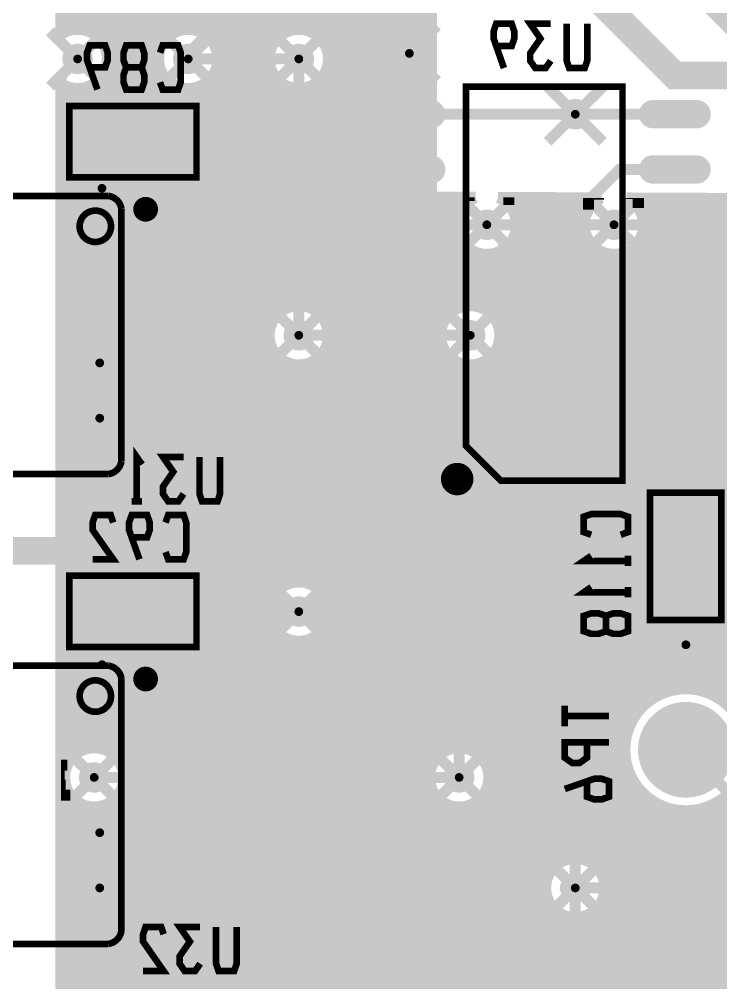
# Model space of a CAD drawing. Extents: x -20 to 155, y -92 to 168.
# Drawn here: x 39.3 to 55.41, y 105.77 to 127.91 of the extents above; entities that cross this region are included whole.
import ezdxf

# ---------------------------------------------------------------- set-up
doc = ezdxf.new("R2010")
doc.units = 0
doc.header["$MEASUREMENT"] = 0
doc.layers.get('0').update_dxf_attribs({"linetype": 'CONTINUOUS'})
for name, color, linetype in [('25-334-1_BOT', 7, 'CONTINUOUS'), ('25-334-1_DRD', 7, 'CONTINUOUS'), ('25-334-1_DRL', 2, 'CONTINUOUS'), ('25-334-1_IN1', 4, 'CONTINUOUS'), ('25-334-1_IN2', 3, 'CONTINUOUS'), ('25-334-1_SMB', 5, 'CONTINUOUS'), ('25-334-1_SMT', 10, 'CONTINUOUS'), ('25-334-1_SPB', 14, 'CONTINUOUS'), ('25-334-1_SSB', 12, 'CONTINUOUS'), ('25-334-1_TOP', 13, 'CONTINUOUS'), ('THRUHOLE_TAP', 7, 'CONTINUOUS')]:
    doc.layers.add(name, color=color, linetype=linetype)

# ---------------------------------------------------------------- blocks, each defined once
blk = doc.blocks.new('RECTANGLE_4')
blk.add_solid([(0.4064, 0.4826), (0.4064, -0.4826), (-0.4064, 0.4826), (-0.4064, -0.4826)])
blk = doc.blocks.new('ROUND_25')
at = {"const_width": 1.09982}
blk.add_lwpolyline([(-0.54991, 0, 1), (0.54991, 0, 1)], format="xyb", close=True, dxfattribs=at)
blk = doc.blocks.new('RECTANGLE_26')
blk.add_solid([(0.4826, 0.4064), (0.4826, -0.4064), (-0.4826, 0.4064), (-0.4826, -0.4064)])
blk = doc.blocks.new('ROUND_39')
at = {"const_width": 0.35052}
blk.add_lwpolyline([(-0.17526, 0, 1), (0.17526, 0, 1)], format="xyb", close=True, dxfattribs=at)
blk = doc.blocks.new('OBLONG_63')
at = {"const_width": 0.65024}
blk.add_lwpolyline([(0.50038, 0), (-0.50038, 0)], dxfattribs=at)
at = {"const_width": 0.32512}
for points in [[(-0.66294, 0, 1), (-0.33782, 0, 1)], [(0.33782, 0, 1), (0.66294, 0, 1)]]:
    blk.add_lwpolyline(points, format="xyb", close=True, dxfattribs=at)
blk = doc.blocks.new('RECTANGLE_66')
blk.add_solid([(0.72517, 0.32512), (0.72517, -0.32512), (-0.72517, 0.32512), (-0.72517, -0.32512)])
blk = doc.blocks.new('ROUND_81')
at = {"const_width": 0.50038}
blk.add_lwpolyline([(-0.25019, 0, 1), (0.25019, 0, 1)], format="xyb", close=True, dxfattribs=at)
blk = doc.blocks.new('ROUND_84')
at = {"const_width": 0.10033}
blk.add_lwpolyline([(-0.050164, 0, 1), (0.050164, 0, 1)], format="xyb", close=True, dxfattribs=at)
blk = doc.blocks.new('ROUND_85')
at = {"const_width": 0.10033}
blk.add_lwpolyline([(-0.050164, 0, 1), (0.050164, 0, 1)], format="xyb", close=True, dxfattribs=at)
blk = doc.blocks.new('ROUND_38')
at = {"const_width": 0.35052}
blk.add_lwpolyline([(-0.17526, 0, 1), (0.17526, 0, 1)], format="xyb", close=True, dxfattribs=at)
blk = doc.blocks.new('ROUND_42')
at = {"const_width": 0.35052}
blk.add_lwpolyline([(-0.17526, 0, 1), (0.17526, 0, 1)], format="xyb", close=True, dxfattribs=at)
blk = doc.blocks.new('ROUND_35')
at = {"const_width": 0.10033}
blk.add_lwpolyline([(-0.050164, 0, 1), (0.050164, 0, 1)], format="xyb", close=True, dxfattribs=at)
blk = doc.blocks.new('ROUND_71')
at = {"const_width": 0.50038}
blk.add_lwpolyline([(-0.25019, 0, 1), (0.25019, 0, 1)], format="xyb", close=True, dxfattribs=at)

msp = doc.modelspace()

# ---------------------------------------------------------------- linework, layer by layer
at = {"layer": '25-334-1_BOT'}
for points, const_width in [([(38.1762, 149.225), (38.1762, 149.8092), (38.862, 150.495), (43.942, 150.495), (46.355, 148.082), (46.355, 134.62), (54.356, 126.619), (60.325, 126.619), (63.373, 123.571), (80.264, 123.571), (81.915, 121.92)], 0.635), ([(45.466, 145.415), (45.466, 131.953), (46.99, 130.429), (46.99, 125.349), (47.879, 124.46), (48.26, 124.46)], 0.254), ([(42.6212, 125.095), (44.45, 125.095), (44.45, 134.62), (42.545, 134.62)], 0.635), ([(42.545, 133.35), (43.561, 133.35), (43.688, 133.223), (43.688, 127.635), (43.18, 127.127), (43.18, 127)], 0.254), ([(40.64, 127), (40.259, 126.619), (40.259, 122.301), (41.275, 121.285), (42.545, 121.285)], 0.254), ([(45.72, 127), (45.72, 120.65)], 0.254), ([(48.26, 127.127), (48.26, 125.73)], 0.254), ([(54.356, 125.73), (52.07, 125.73)], 0.254), ([(41.1988, 125.095), (41.1988, 124.0282)], 0.635), ([(41.1988, 124.0282), (41.1988, 125.095)], 0.635), ([(41.1988, 125.095), (41.1988, 124.0282)], 0.635), ([(42.6212, 125.095), (42.6212, 122.6312), (42.545, 122.555)], 0.635), ([(47.625, 91.48572), (46.69028, 91.48572), (46.355, 91.821), (46.355, 94.615), (46.863, 95.123), (47.244, 95.123), (48.26, 96.139), (48.26, 116.586), (51.054, 119.38), (51.054, 122.428), (53.086, 124.46), (54.356, 124.46)], 0.254), ([(48.26, 123.19), (50.038, 123.19), (50.419, 122.809), (50.419, 119.888), (49.911, 119.38), (48.26, 119.38)], 0.254), ([(50.038, 123.19), (48.26, 123.19)], 0.254), ([(54.356, 123.19), (52.959, 123.19)], 0.254), ([(54.356, 123.19), (55.245, 123.19), (56.007, 122.428), (56.007, 120.142), (55.245, 119.38), (54.356, 119.38)], 0.254), ([(42.6212, 114.3), (44.45, 114.3), (44.45, 122.555), (42.545, 122.555)], 0.635), ([(48.26, 121.92), (47.625, 121.92), (46.99, 121.285), (46.99, 97.282)], 0.254), ([(54.356, 121.92), (53.975, 121.92), (51.562, 119.507), (51.562, 118.872), (49.403, 116.713), (49.403, 110.49)], 0.254), ([(47.625, 93.4339), (48.8569, 93.4339), (51.308, 95.885), (51.308, 108.966), (51.943, 109.601), (51.943, 118.491), (54.102, 120.65), (54.356, 120.65)], 0.254), ([(49.657, 120.65), (48.26, 120.65)], 0.254), ([(42.545, 120.015), (41.148, 120.015)], 0.635), ([(41.148, 120.015), (42.545, 120.015)], 0.635), ([(52.07, 107.95), (52.07, 96.52), (52.07, 107.95), (52.197, 107.95), (52.07, 108.077), (52.07, 108.839), (52.451, 109.22), (52.451, 117.856), (53.975, 119.38), (54.356, 119.38)], 0.254), ([(42.545, 118.745), (41.148, 118.745)], 0.635), ([(42.545, 118.745), (41.148, 118.745)], 0.635), ([(47.625, 90.83548), (46.57852, 90.83548), (45.847, 91.567), (45.847, 94.996), (46.482, 95.631), (46.99, 95.631), (47.752, 96.393), (47.752, 117.602), (48.26, 118.11)], 0.254), ([(54.356, 118.11), (54.356, 116.5352), (54.61, 116.2812)], 0.635), ([(56.388, 115.189), (56.388, 115.316), (55.4228, 116.2812), (54.61, 116.2812)], 0.254), ([(54.61, 114.8588), (54.61, 113.538)], 0.254), ([(41.1988, 113.0808), (41.1988, 114.3)], 0.635), ([(41.1988, 113.0808), (41.1988, 114.3)], 0.635), ([(42.6212, 114.3), (42.6212, 111.8362), (42.545, 111.76)], 0.635), ([(42.6212, 114.3), (44.45, 114.3), (45.72, 114.3)], 0.635), ([(42.6212, 103.505), (44.45, 103.505), (44.45, 111.76), (42.545, 111.76)], 0.635), ([(57.785, 111.125), (54.61, 111.125)], 0.254), ([(41.021, 110.49), (42.545, 110.49)], 0.254), ([(42.545, 109.22), (41.148, 109.22)], 0.635), ([(42.545, 109.22), (41.148, 109.22)], 0.635), ([(41.148, 107.95), (42.545, 107.95)], 0.635), ([(41.148, 107.95), (42.545, 107.95)], 0.635)]:
    msp.add_lwpolyline(points, dxfattribs=dict(at, const_width=const_width))
at = {"layer": '25-334-1_DRD', "const_width": 0.254}
for points in [[(41.275, 127.635), (40.005, 126.365)], [(41.275, 126.365), (40.005, 127.635)], [(43.815, 127.635), (42.545, 126.365)], [(43.815, 126.365), (42.545, 127.635)], [(46.355, 127.635), (45.085, 126.365)], [(46.355, 126.365), (45.085, 127.635)], [(48.895, 127.762), (47.625, 126.492)], [(48.895, 126.492), (47.625, 127.762)], [(52.705, 126.365), (51.435, 125.095)], [(52.705, 125.095), (51.435, 126.365)], [(41.8338, 124.6632), (40.5638, 123.3932)], [(41.8338, 123.3932), (40.5638, 124.6632)], [(41.8338, 124.6632), (40.5638, 123.3932)], [(41.8338, 123.3932), (40.5638, 124.6632)], [(41.8338, 124.6632), (40.5638, 123.3932)], [(41.8338, 123.3932), (40.5638, 124.6632)], [(50.673, 123.825), (49.403, 122.555)], [(50.673, 122.555), (49.403, 123.825)], [(53.594, 123.825), (52.324, 122.555)], [(53.594, 122.555), (52.324, 123.825)], [(46.355, 121.285), (45.085, 120.015)], [(46.355, 120.015), (45.085, 121.285)], [(50.292, 121.285), (49.022, 120.015)], [(50.292, 120.015), (49.022, 121.285)], [(41.783, 120.65), (40.513, 119.38)], [(41.783, 119.38), (40.513, 120.65)], [(41.783, 120.65), (40.513, 119.38)], [(41.783, 119.38), (40.513, 120.65)], [(41.783, 119.38), (40.513, 118.11)], [(41.783, 118.11), (40.513, 119.38)], [(41.783, 119.38), (40.513, 118.11)], [(41.783, 118.11), (40.513, 119.38)], [(46.355, 114.935), (45.085, 113.665)], [(46.355, 113.665), (45.085, 114.935)], [(55.245, 114.173), (53.975, 112.903)], [(55.245, 112.903), (53.975, 114.173)], [(41.8338, 113.7158), (40.5638, 112.4458)], [(41.8338, 112.4458), (40.5638, 113.7158)], [(41.8338, 113.7158), (40.5638, 112.4458)], [(41.8338, 112.4458), (40.5638, 113.7158)], [(54.61, 111.76), (54.61, 110.49)], [(41.656, 111.125), (40.386, 109.855)], [(41.656, 109.855), (40.386, 111.125)], [(50.038, 111.125), (48.768, 109.855)], [(50.038, 109.855), (48.768, 111.125)], [(55.245, 111.125), (53.975, 111.125)], [(41.783, 109.855), (40.513, 108.585)], [(41.783, 108.585), (40.513, 109.855)], [(41.783, 109.855), (40.513, 108.585)], [(41.783, 108.585), (40.513, 109.855)], [(41.783, 108.585), (40.513, 107.315)], [(41.783, 107.315), (40.513, 108.585)], [(41.783, 108.585), (40.513, 107.315)], [(41.783, 107.315), (40.513, 108.585)], [(52.705, 108.585), (51.435, 107.315)], [(52.705, 107.315), (51.435, 108.585)]]:
    msp.add_lwpolyline(points, dxfattribs=at)
at = {"layer": '25-334-1_DRL', "const_width": 1.99898}
msp.add_lwpolyline([(51.562, 132.969), (56.134, 128.397), (74.168, 128.397)], dxfattribs=at)
at = {"layer": '25-334-1_IN1', "const_width": 0.635}
msp.add_lwpolyline([(93.98, 117.475), (93.98, 118.618), (92.837, 119.761), (87.122, 119.761), (85.598, 118.237), (80.518, 118.237), (77.343, 121.412), (75.057, 121.412), (72.771, 119.126), (51.435, 119.126), (49.53, 117.221), (43.688, 117.221), (42.164, 115.697), (33.655, 115.697)], dxfattribs=at)
msp.add_lwpolyline([(93.98, 117.475), (93.98, 118.618), (92.837, 119.761), (87.122, 119.761), (85.598, 118.237), (80.518, 118.237), (77.343, 121.412), (75.057, 121.412), (72.771, 119.126), (51.435, 119.126), (49.53, 117.221), (43.688, 117.221), (42.164, 115.697), (33.655, 115.697)], dxfattribs=at)
msp.add_lwpolyline([(93.98, 117.475), (93.98, 118.618), (92.837, 119.761), (87.122, 119.761), (85.598, 118.237), (80.518, 118.237), (77.343, 121.412), (75.057, 121.412), (72.771, 119.126), (51.435, 119.126), (49.53, 117.221), (43.688, 117.221), (42.164, 115.697), (33.655, 115.697)], dxfattribs=at)
at = {"layer": '25-334-1_IN2', "const_width": 0.254}
for points in [[(41.6306, 149.733), (41.6306, 110.78972)], [(41.8592, 149.733), (41.8592, 51.943)], [(42.0878, 149.733), (42.0878, 51.943)], [(42.3164, 149.733), (42.3164, 51.943)], [(42.545, 149.733), (42.545, 127.2413)], [(42.7736, 149.733), (42.7736, 127.54356)], [(43.0022, 149.733), (43.0022, 127.65532)], [(43.2308, 149.733), (43.2308, 127.67818)], [(43.4594, 149.733), (43.4594, 127.61976)], [(43.688, 149.733), (43.688, 127.45212)], [(43.9166, 149.733), (43.9166, 75.98664)], [(44.1452, 149.733), (44.1452, 76.17206)], [(44.3738, 149.733), (44.3738, 76.24064)], [(44.6024, 149.733), (44.6024, 76.22794)], [(46.2026, 149.733), (46.2026, 127.47752)], [(46.4312, 149.733), (46.4312, 97.66808)], [(46.6598, 149.733), (46.6598, 97.87636)], [(46.8884, 149.733), (46.8884, 97.95256)], [(47.117, 149.733), (47.117, 97.95002)], [(47.3456, 149.733), (47.3456, 97.86112)], [(47.5742, 149.733), (47.5742, 97.62998)], [(47.8028, 149.733), (47.8028, 56.77408)], [(48.0314, 149.733), (48.0314, 51.943)], [(48.26, 149.733), (48.26, 51.943)], [(48.4886, 149.733), (48.4886, 81.06664)], [(48.7172, 149.733), (48.7172, 81.25206)], [(48.768, 149.733), (48.768, 123.825)], [(40.259, 145.17116), (40.259, 127.56388)], [(44.831, 145.17116), (44.831, 76.12888)], [(41.402, 144.96288), (41.402, 111.05388)], [(45.974, 144.96288), (45.974, 127.62992)], [(40.4876, 144.8689), (40.4876, 127.66294)], [(40.7162, 144.75714), (40.7162, 127.67564)], [(40.9448, 144.73682), (40.9448, 127.60706)], [(41.1734, 144.79524), (41.1734, 127.42164)], [(45.0596, 144.8689), (45.0596, 127.16002)], [(45.2882, 144.75714), (45.2882, 127.52578)], [(45.5168, 144.73682), (45.5168, 127.6477)], [(45.7454, 144.79524), (45.7454, 127.67818)], [(48.768, 127.9144), (40.259, 127.9144)], [(48.768, 127.6858), (40.259, 127.6858)], [(42.67708, 127.4572), (41.14292, 127.4572)], [(45.21708, 127.4572), (43.68292, 127.4572)], [(48.768, 127.4572), (46.22292, 127.4572)], [(42.53992, 127.2286), (41.28008, 127.2286)], [(45.07992, 127.2286), (43.82008, 127.2286)], [(48.768, 127.2286), (46.36008, 127.2286)], [(42.49928, 127), (41.32072, 127)], [(45.03928, 127), (43.86072, 127)], [(48.768, 127), (46.40072, 127)], [(42.53992, 126.7714), (41.28008, 126.7714)], [(42.545, 126.75616), (42.545, 51.943)], [(45.07992, 126.7714), (43.82008, 126.7714)], [(45.0596, 126.83744), (45.0596, 120.81002)], [(48.768, 126.7714), (46.36008, 126.7714)], [(42.67708, 126.5428), (41.14292, 126.5428)], [(41.1734, 126.57836), (41.1734, 111.15294)], [(45.21708, 126.5428), (43.68292, 126.5428)], [(43.688, 126.54788), (43.688, 51.943)], [(46.2026, 126.51994), (46.2026, 121.12752)], [(48.768, 126.5428), (46.22292, 126.5428)], [(40.259, 126.43612), (40.259, 51.943)], [(48.768, 126.3142), (40.259, 126.3142)], [(40.4876, 126.33706), (40.4876, 110.91164)], [(40.7162, 126.32436), (40.7162, 111.09706)], [(40.9448, 126.39294), (40.9448, 111.16564)], [(42.7736, 126.4539), (42.7736, 51.943)], [(43.0022, 126.34214), (43.0022, 51.943)], [(43.2308, 126.32182), (43.2308, 51.943)], [(43.4594, 126.38024), (43.4594, 51.943)], [(45.2882, 126.47422), (45.2882, 121.17578)], [(45.5168, 126.34976), (45.5168, 121.2977)], [(45.7454, 126.31928), (45.7454, 121.32818)], [(45.974, 126.37008), (45.974, 121.27992)], [(48.768, 126.0856), (40.259, 126.0856)], [(48.768, 125.857), (40.259, 125.857)], [(48.768, 125.6284), (40.259, 125.6284)], [(48.768, 125.3998), (40.259, 125.3998)], [(48.768, 125.1712), (40.259, 125.1712)], [(48.768, 124.9426), (40.259, 124.9426)], [(48.768, 124.714), (40.259, 124.714)], [(48.768, 124.4854), (40.259, 124.4854)], [(48.768, 124.2568), (40.259, 124.2568)], [(48.768, 124.0282), (40.259, 124.0282)], [(49.73574, 123.7996), (40.259, 123.7996)], [(48.768, 123.825), (49.784, 123.81992)], [(48.9458, 123.825), (48.9458, 110.99292)], [(49.1744, 123.82246), (49.1744, 121.12752)], [(49.403, 123.82246), (49.403, 123.4313)], [(49.6316, 123.81992), (49.6316, 123.73356)], [(50.29708, 123.81738), (52.67452, 123.80722)], [(52.65674, 123.7996), (50.33772, 123.7996)], [(50.546, 123.81738), (50.546, 123.64212)], [(50.7746, 123.81484), (50.7746, 82.68208)], [(51.0032, 123.81484), (51.0032, 82.54492)], [(51.2318, 123.81484), (51.2318, 51.943)], [(51.4604, 123.8123), (51.4604, 108.24972)], [(51.689, 123.8123), (51.689, 108.51388)], [(51.9176, 123.80976), (51.9176, 108.61294)], [(52.1462, 123.80976), (52.1462, 108.62564)], [(52.3748, 123.80722), (52.3748, 123.53798)], [(52.6034, 123.80722), (52.6034, 123.76912)], [(53.24856, 123.80468), (77.216, 123.698)], [(54.4576, 123.7996), (53.25872, 123.7996)], [(53.2892, 123.80468), (53.2892, 123.78436)], [(53.5178, 123.80214), (53.5178, 123.57608)], [(53.7464, 123.80214), (53.7464, 112.26546)], [(53.975, 123.80214), (53.975, 112.40516)], [(54.2036, 123.7996), (54.2036, 112.4966)], [(54.4322, 123.7996), (54.4322, 112.54232)], [(54.6608, 123.79706), (54.6608, 112.55248)], [(54.8894, 123.79706), (54.8894, 112.52708)], [(55.118, 123.79706), (55.118, 112.46104)], [(55.3466, 123.79452), (55.3466, 112.34928)], [(49.47412, 123.571), (40.259, 123.571)], [(52.39512, 123.571), (50.60188, 123.571)], [(77.343, 123.571), (53.52288, 123.571)], [(49.37506, 123.3424), (40.259, 123.3424)], [(52.29606, 123.3424), (50.70094, 123.3424)], [(77.5716, 123.3424), (53.62194, 123.3424)], [(49.36236, 123.1138), (40.259, 123.1138)], [(52.28336, 123.1138), (50.71364, 123.1138)], [(77.8002, 123.1138), (53.63464, 123.1138)], [(49.43094, 122.8852), (40.259, 122.8852)], [(49.403, 122.94616), (49.403, 121.27992)], [(52.35194, 122.8852), (50.64506, 122.8852)], [(52.3748, 122.84202), (52.3748, 108.55706)], [(53.5178, 122.80138), (53.5178, 112.04702)], [(78.0288, 122.8852), (53.56606, 122.8852)], [(49.61636, 122.6566), (40.259, 122.6566)], [(49.6316, 122.6439), (49.6316, 121.32818)], [(49.8602, 122.53214), (49.8602, 121.2977)], [(50.3174, 122.57024), (50.3174, 120.81002)], [(52.53736, 122.6566), (50.45964, 122.6566)], [(50.546, 122.73788), (50.546, 82.72272)], [(52.6034, 122.61088), (52.6034, 108.37164)], [(53.2892, 122.59564), (53.2892, 111.67364)], [(59.38774, 122.6566), (53.38064, 122.6566)], [(59.12612, 122.428), (40.259, 122.428)], [(50.0888, 122.51182), (50.0888, 121.17578)], [(52.832, 122.52198), (52.832, 91.89212)], [(53.0606, 122.5169), (53.0606, 51.943)], [(59.02706, 122.1994), (40.259, 122.1994)], [(59.01436, 121.9708), (40.259, 121.9708)], [(59.08294, 121.7422), (40.259, 121.7422)], [(59.26836, 121.5136), (40.259, 121.5136)], [(45.47616, 121.285), (40.259, 121.285)], [(49.41316, 121.285), (45.9613, 121.285)], [(79.629, 121.285), (49.8983, 121.285)], [(45.1739, 121.0564), (40.259, 121.0564)], [(49.1109, 121.0564), (46.26356, 121.0564)], [(79.8576, 121.0564), (50.20056, 121.0564)], [(45.06214, 120.8278), (40.259, 120.8278)], [(48.99914, 120.8278), (46.37532, 120.8278)], [(80.0862, 120.8278), (50.31232, 120.8278)], [(45.04182, 120.5992), (40.259, 120.5992)], [(48.97882, 120.5992), (46.39818, 120.5992)], [(80.3148, 120.5992), (50.33518, 120.5992)], [(45.10024, 120.3706), (40.259, 120.3706)], [(45.0596, 120.48744), (45.0596, 114.46002)], [(49.03724, 120.3706), (46.33976, 120.3706)], [(80.5434, 120.3706), (50.27676, 120.3706)], [(50.3174, 120.48744), (50.3174, 85.88502)], [(45.26788, 120.142), (40.259, 120.142)], [(45.2882, 120.12422), (45.2882, 114.82578)], [(49.20488, 120.142), (46.17212, 120.142)], [(46.2026, 120.16994), (46.2026, 114.77752)], [(49.1744, 120.16994), (49.1744, 111.13008)], [(50.0888, 120.12422), (50.0888, 86.25078)], [(80.772, 120.142), (50.10912, 120.142)], [(81.0006, 119.9134), (40.259, 119.9134)], [(45.5168, 119.99976), (45.5168, 114.9477)], [(45.7454, 119.96928), (45.7454, 114.97818)], [(45.974, 120.02008), (45.974, 114.92992)], [(49.403, 120.02008), (49.403, 111.17072)], [(49.6316, 119.96928), (49.6316, 111.13008)], [(49.8602, 119.99976), (49.8602, 110.99292)], [(81.2292, 119.6848), (40.259, 119.6848)], [(81.4578, 119.4562), (40.259, 119.4562)], [(89.154, 119.2276), (40.259, 119.2276)], [(89.154, 118.999), (40.259, 118.999)], [(89.154, 118.7704), (40.259, 118.7704)], [(89.154, 118.5418), (40.259, 118.5418)], [(89.154, 118.3132), (40.259, 118.3132)], [(74.86142, 118.0846), (40.259, 118.0846)], [(74.55916, 117.856), (40.259, 117.856)], [(74.3712, 117.6274), (40.259, 117.6274)], [(74.24928, 117.3988), (40.259, 117.3988)], [(74.17308, 117.1702), (40.259, 117.1702)], [(74.13752, 116.9416), (40.259, 116.9416)], [(61.60516, 116.713), (40.259, 116.713)], [(61.3029, 116.4844), (40.259, 116.4844)], [(61.19114, 116.2558), (40.259, 116.2558)], [(61.17082, 116.0272), (40.259, 116.0272)], [(56.08574, 115.7986), (40.259, 115.7986)], [(55.82412, 115.57), (40.259, 115.57)], [(55.72506, 115.3414), (40.259, 115.3414)], [(55.71236, 115.1128), (40.259, 115.1128)], [(45.37202, 114.8842), (40.259, 114.8842)], [(55.78094, 114.8842), (46.06798, 114.8842)], [(45.14088, 114.6556), (40.259, 114.6556)], [(55.96636, 114.6556), (46.29912, 114.6556)], [(45.05198, 114.427), (40.259, 114.427)], [(57.22112, 114.427), (46.38802, 114.427)], [(45.0469, 114.1984), (40.259, 114.1984)], [(45.0596, 114.13744), (45.0596, 99.85502)], [(57.12206, 114.1984), (46.39056, 114.1984)], [(45.12564, 113.9698), (40.259, 113.9698)], [(57.10936, 113.9698), (46.31436, 113.9698)], [(45.33138, 113.7412), (40.259, 113.7412)], [(45.2882, 113.77422), (45.2882, 100.22078)], [(57.17794, 113.7412), (46.10608, 113.7412)], [(46.2026, 113.81994), (46.2026, 100.17252)], [(57.36336, 113.5126), (40.259, 113.5126)], [(45.5168, 113.64976), (45.5168, 100.3427)], [(45.7454, 113.61928), (45.7454, 100.37318)], [(45.974, 113.67008), (45.974, 100.32492)], [(64.57188, 113.284), (40.259, 113.284)], [(64.40424, 113.0554), (40.259, 113.0554)], [(64.34582, 112.8268), (40.259, 112.8268)], [(64.36614, 112.5982), (40.259, 112.5982)], [(53.90642, 112.3696), (40.259, 112.3696)], [(63.51016, 112.3696), (55.31358, 112.3696)], [(53.60416, 112.141), (40.259, 112.141)], [(53.4162, 111.9124), (40.259, 111.9124)], [(53.29428, 111.6838), (40.259, 111.6838)], [(53.21808, 111.4552), (40.259, 111.4552)], [(53.18252, 111.2266), (40.259, 111.2266)], [(40.56888, 110.998), (40.259, 110.998)], [(48.95088, 110.998), (41.47312, 110.998)], [(53.18506, 110.998), (49.85512, 110.998)], [(40.40124, 110.7694), (40.259, 110.7694)], [(48.78324, 110.7694), (41.64076, 110.7694)], [(53.2257, 110.7694), (50.02276, 110.7694)], [(53.2892, 110.57636), (53.2892, 51.943)], [(40.34282, 110.5408), (40.259, 110.5408)], [(48.72482, 110.5408), (41.69918, 110.5408)], [(53.30444, 110.5408), (50.08118, 110.5408)], [(40.36314, 110.3122), (40.259, 110.3122)], [(41.6306, 110.18774), (41.6306, 100.17252)], [(48.74514, 110.3122), (41.67632, 110.3122)], [(53.43398, 110.3122), (50.05832, 110.3122)], [(53.5178, 110.20044), (53.5178, 51.943)], [(40.4749, 110.0836), (40.259, 110.0836)], [(40.4876, 110.06836), (40.4876, 99.85502)], [(41.402, 109.92612), (41.402, 100.32492)], [(48.8569, 110.0836), (41.56456, 110.0836)], [(48.9458, 109.98708), (48.9458, 81.32064)], [(49.8602, 109.98708), (49.8602, 86.3727)], [(53.62956, 110.0836), (49.94656, 110.0836)], [(53.7464, 109.98454), (53.7464, 51.943)], [(40.77716, 109.855), (40.259, 109.855)], [(40.7162, 109.88294), (40.7162, 100.22078)], [(40.9448, 109.81436), (40.9448, 100.3427)], [(41.1734, 109.82706), (41.1734, 100.37318)], [(49.15916, 109.855), (41.2623, 109.855)], [(49.1744, 109.84992), (49.1744, 86.20252)], [(49.403, 109.80928), (49.403, 86.35492)], [(49.6316, 109.84992), (49.6316, 86.40318)], [(53.95214, 109.855), (49.6443, 109.855)], [(53.975, 109.8423), (53.975, 51.943)], [(54.2036, 109.7534), (54.2036, 51.943)], [(54.4322, 109.70514), (54.4322, 51.943)], [(54.6608, 109.69498), (54.6608, 82.26298)], [(54.8894, 109.72292), (54.8894, 98.21672)], [(55.118, 109.78896), (55.118, 98.48088)], [(62.62116, 109.855), (55.26786, 109.855)], [(55.3466, 109.89818), (55.3466, 98.57994)], [(62.3189, 109.6264), (40.259, 109.6264)], [(62.20714, 109.3978), (40.259, 109.3978)], [(62.18682, 109.1692), (40.259, 109.1692)], [(62.24524, 108.9406), (40.259, 108.9406)], [(62.41288, 108.712), (40.259, 108.712)], [(51.64836, 108.4834), (40.259, 108.4834)], [(59.14136, 108.4834), (52.49164, 108.4834)], [(51.46294, 108.2548), (40.259, 108.2548)], [(58.95594, 108.2548), (52.67706, 108.2548)], [(51.39436, 108.0262), (40.259, 108.0262)], [(58.88736, 108.0262), (52.74564, 108.0262)], [(51.40706, 107.7976), (40.259, 107.7976)], [(58.90006, 107.7976), (52.73294, 107.7976)], [(51.50612, 107.569), (40.259, 107.569)], [(51.4604, 107.64774), (51.4604, 96.81972)], [(52.6034, 107.52836), (52.6034, 96.94164)], [(58.99912, 107.569), (52.63388, 107.569)], [(51.76774, 107.3404), (40.259, 107.3404)], [(51.689, 107.38612), (51.689, 97.08388)], [(51.9176, 107.28706), (51.9176, 97.18294)], [(52.1462, 107.27436), (52.1462, 97.19564)], [(59.26074, 107.3404), (52.36972, 107.3404)], [(52.3748, 107.34294), (52.3748, 97.12706)], [(82.931, 107.1118), (40.259, 107.1118)], [(82.931, 106.8832), (40.259, 106.8832)], [(82.931, 106.6546), (40.259, 106.6546)], [(82.931, 106.426), (40.259, 106.426)], [(82.931, 106.1974), (40.259, 106.1974)], [(82.931, 105.9688), (40.259, 105.9688)], [(91.44, 105.7402), (40.259, 105.7402)]]:
    msp.add_lwpolyline(points, dxfattribs=at)
for points in [[(40.64, 127.68072, 0.1496567), (40.25889, 127.56404)], [(41.32072, 127, 0.4142136), (40.64, 127.68072)], [(43.18, 127.68072, 0.4142136), (42.49928, 127)], [(43.86072, 127, 0.4142136), (43.18, 127.68072)], [(45.72, 127.68072, 0.4142136), (45.03928, 127)], [(46.40072, 127, 0.4142136), (45.72, 127.68072)], [(40.64, 126.31928, 0.4142136), (41.32072, 127)], [(42.49928, 127, 0.4142136), (43.18, 126.31928)], [(43.18, 126.31928, 0.4142136), (43.86072, 127)], [(45.03928, 127, 0.4142136), (45.72, 126.31928)], [(45.72, 126.31928, 0.4142136), (46.40072, 127)], [(40.259, 126.43612, 0.1496559), (40.64, 126.31947)], [(49.784, 123.81992, 0.3059202), (49.35982, 123.19)], [(50.71872, 123.19, 0.3036415), (50.29708, 123.81738)], [(52.67452, 123.80722, 0.2926811), (52.27828, 123.19)], [(53.63972, 123.19, 0.2904146), (53.24856, 123.80468)], [(49.35728, 123.19, 0.4142136), (50.038, 122.50928)], [(50.038, 122.50928, 0.4142136), (50.71872, 123.19)], [(52.27828, 123.19, 0.4142136), (52.959, 122.50928)], [(52.959, 122.50928, 0.4142136), (53.63972, 123.19)], [(45.72, 121.33072, 0.4142136), (45.03928, 120.65)], [(46.40072, 120.65, 0.4142136), (45.72, 121.33072)], [(49.657, 121.33072, 0.4142136), (48.97628, 120.65)], [(50.33772, 120.65, 0.4142136), (49.657, 121.33072)], [(45.03928, 120.65, 0.4142136), (45.72, 119.96928)], [(45.72, 119.96928, 0.4142136), (46.40072, 120.65)], [(48.97628, 120.65, 0.4142136), (49.657, 119.96928)], [(49.657, 119.96928, 0.4142136), (50.33772, 120.65)], [(45.72, 114.98072, 0.4142136), (45.03928, 114.3)], [(46.40072, 114.3, 0.4142136), (45.72, 114.98072)], [(45.03928, 114.3, 0.4142136), (45.72, 113.61928)], [(45.72, 113.61928, 0.4142136), (46.40072, 114.3)], [(54.61, 112.55502, 0.4142136), (53.17998, 111.125)], [(56.04002, 111.125, 0.4142136), (54.61, 112.55502)], [(41.021, 111.17072, 0.4142136), (40.34028, 110.49)], [(41.70172, 110.49, 0.4142136), (41.021, 111.17072)], [(49.403, 111.17072, 0.4142136), (48.72228, 110.49)], [(50.08372, 110.49, 0.4142136), (49.403, 111.17072)], [(53.17998, 111.125, 0.4142136), (54.61, 109.69498)], [(54.61, 109.69498, 0.4142136), (56.04002, 111.125)], [(40.34028, 110.49, 0.4142136), (41.021, 109.80928)], [(41.021, 109.80928, 0.4142136), (41.70172, 110.49)], [(48.72228, 110.49, 0.4142136), (49.403, 109.80928)], [(49.403, 109.80928, 0.4142136), (50.08372, 110.49)], [(52.07, 108.63072, 0.4142136), (51.38928, 107.95)], [(52.75072, 107.95, 0.4142136), (52.07, 108.63072)], [(51.38928, 107.95, 0.4142136), (52.07, 107.26928)], [(52.07, 107.26928, 0.4142136), (52.75072, 107.95)]]:
    msp.add_lwpolyline(points, format="xyb", dxfattribs=at)
at = {"layer": '25-334-1_SSB', "const_width": 0.1524}
for points in [[(50.2539, 127.29972), (50.6095, 127.29972), (50.66792, 127.46736), (50.66792, 127.63754), (50.6095, 127.80772), (50.2539, 127.80772), (50.19548, 127.63754), (50.19548, 127.46736), (50.4317, 126.79172)], [(51.50612, 126.95936), (51.38928, 126.79172), (51.15052, 126.79172), (51.03368, 126.95936), (51.03368, 127.12954), (51.2699, 127.46736), (51.03368, 127.80772), (51.50612, 127.80772)], [(51.87188, 127.80772), (51.87188, 126.95936), (51.9303, 126.79172), (52.2859, 126.79172), (52.34432, 126.95936), (52.34432, 127.80772)], [(40.91686, 126.80442), (41.27246, 126.80442), (41.33088, 126.97206), (41.33088, 127.14224), (41.27246, 127.31242), (40.91686, 127.31242), (40.8559, 127.14224), (40.8559, 126.97206), (41.09466, 126.29642)], [(41.75506, 126.80442), (41.6941, 126.97206), (41.6941, 127.14224), (41.75506, 127.31242), (42.11066, 127.31242), (42.16908, 127.14224), (42.16908, 126.97206), (42.11066, 126.80442), (41.75506, 126.80442), (41.6941, 126.63424), (41.6941, 126.46406), (41.75506, 126.29642), (42.11066, 126.29642), (42.16908, 126.46406), (42.16908, 126.63424), (42.11066, 126.80442)], [(42.5323, 126.46406), (42.59326, 126.29642), (42.94886, 126.29642), (43.00728, 126.46406), (43.00728, 127.14224), (42.94886, 127.31242), (42.59326, 127.31242), (42.5323, 127.14224)], [(50.5587, 117.3099), (50.35804, 117.3099), (49.55794, 118.11), (49.55794, 126.365), (53.15458, 126.365), (53.15458, 117.3099), (50.5587, 117.3099)], [(40.4495, 125.9205), (43.3705, 125.9205), (43.3705, 124.2822), (40.4495, 124.2822), (40.4495, 125.9205)], [(38.0492, 123.85294), (40.64762, 123.85294)], [(40.64762, 123.85294), (41.34612, 123.85294)], [(42.32402, 123.71324), (42.07764, 123.71324)], [(42.09542, 123.7234), (42.09542, 123.36526)], [(42.23258, 123.75134), (42.23258, 123.33986)], [(41.64584, 123.55322), (41.64584, 117.75948)], [(42.40784, 123.57608), (41.99382, 123.57608)], [(42.36974, 123.66752), (42.36974, 123.42114)], [(42.3799, 123.43892), (42.02176, 123.43892)], [(41.9989, 116.83492), (41.9989, 117.85092), (42.11828, 117.68074)], [(43.07332, 117.0051), (42.95648, 116.83492), (42.71772, 116.83492), (42.60088, 117.0051), (42.60088, 117.17274), (42.8371, 117.5131), (42.60088, 117.85092), (43.07332, 117.85092)], [(43.43908, 117.85092), (43.43908, 117.0051), (43.4975, 116.83492), (43.8531, 116.83492), (43.91152, 117.0051), (43.91152, 117.85092)], [(49.56048, 117.56136), (49.15154, 117.56136)], [(49.1617, 117.56898), (49.1617, 117.12194)], [(49.29886, 117.63756), (49.29886, 117.05336)], [(49.43602, 117.63248), (49.43602, 117.05844)], [(49.57318, 117.5512), (49.57318, 117.14226)], [(41.34612, 117.45976), (38.0492, 117.45976)], [(49.64938, 117.28704), (49.06518, 117.28704)], [(49.6443, 117.4242), (49.07026, 117.4242)], [(49.5808, 117.14988), (49.13376, 117.14988)], [(41.87952, 116.83492), (42.11828, 116.83492)], [(53.7845, 114.1095), (53.7845, 117.0305), (55.4228, 117.0305), (55.4228, 114.1095), (53.7845, 114.1095)], [(40.9829, 115.50142), (41.45788, 115.50142), (40.9829, 116.17706), (40.9829, 116.34724), (41.04386, 116.51742), (41.39946, 116.51742), (41.45788, 116.34724)], [(41.88206, 116.00942), (42.23766, 116.00942), (42.29608, 116.17706), (42.29608, 116.34724), (42.23766, 116.51742), (41.88206, 116.51742), (41.8211, 116.34724), (41.8211, 116.17706), (42.05986, 115.50142)], [(42.6593, 115.66906), (42.72026, 115.50142), (43.07586, 115.50142), (43.13428, 115.66906), (43.13428, 116.34724), (43.07586, 116.51742), (42.72026, 116.51742), (42.6593, 116.34724)], [(53.1114, 116.0653), (53.28158, 116.12626), (53.28158, 116.48186), (53.1114, 116.54028), (52.43576, 116.54028), (52.26558, 116.48186), (52.26558, 116.12626), (52.43576, 116.0653)], [(53.28158, 115.46586), (52.26558, 115.46586), (52.43576, 115.5827)], [(53.28158, 115.34648), (53.28158, 115.5827)], [(40.4495, 115.1255), (43.3705, 115.1255), (43.3705, 113.4872), (40.4495, 113.4872), (40.4495, 115.1255)], [(53.28158, 114.7445), (52.26558, 114.7445), (52.43576, 114.86388)], [(53.28158, 114.62766), (53.28158, 114.86388)], [(52.77358, 113.84788), (52.6034, 113.78946), (52.43576, 113.78946), (52.26558, 113.84788), (52.26558, 114.20348), (52.43576, 114.2619), (52.6034, 114.2619), (52.77358, 114.20348), (52.77358, 113.84788), (52.94376, 113.78946), (53.1114, 113.78946), (53.28158, 113.84788), (53.28158, 114.20348), (53.1114, 114.2619), (52.94376, 114.2619), (52.77358, 114.20348)], [(38.0492, 113.05794), (40.64762, 113.05794)], [(40.64762, 113.05794), (41.34612, 113.05794)], [(42.32402, 112.91824), (42.07764, 112.91824)], [(42.09542, 112.9284), (42.09542, 112.57026)], [(42.23258, 112.95634), (42.23258, 112.54486)], [(42.36974, 112.87252), (42.36974, 112.62614)], [(41.64584, 112.75822), (41.64584, 106.96448)], [(42.40784, 112.78108), (41.99382, 112.78108)], [(42.3799, 112.64392), (42.02176, 112.64392)], [(51.8287, 111.66094), (51.8287, 112.13592)], [(52.8447, 111.8997), (51.8287, 111.8997)], [(52.3367, 111.29772), (52.3367, 110.94212), (52.16906, 110.82274), (51.99888, 110.82274), (51.8287, 110.94212), (51.8287, 111.29772), (52.8447, 111.29772)], [(52.3367, 110.4011), (52.3367, 110.0455), (52.50688, 109.98454), (52.67706, 109.98454), (52.8447, 110.0455), (52.8447, 110.4011), (52.67706, 110.45952), (52.50688, 110.45952), (51.8287, 110.2233)], [(42.14368, 106.03992), (42.61612, 106.03992), (42.14368, 106.7181), (42.14368, 106.88574), (42.2021, 107.05592), (42.5577, 107.05592), (42.61612, 106.88574)], [(43.45432, 106.2101), (43.33748, 106.03992), (43.09872, 106.03992), (42.98188, 106.2101), (42.98188, 106.37774), (43.2181, 106.7181), (42.98188, 107.05592), (43.45432, 107.05592)], [(43.82008, 107.05592), (43.82008, 106.2101), (43.8785, 106.03992), (44.2341, 106.03992), (44.29252, 106.2101), (44.29252, 107.05592)], [(41.34612, 106.66476), (38.0492, 106.66476)]]:
    msp.add_lwpolyline(points, dxfattribs=at)
at = {"layer": '25-334-1_SSB'}
for points, const_width in [([(41.64584, 123.55322, 0.3338965), (41.34612, 123.85294)], 0.1524), ([(42.2021, 123.75388, 0.4142136), (41.99382, 123.5456)], 0.1524), ([(42.41038, 123.5456, 0.4142136), (42.2021, 123.75388)], 0.1524), ([(41.0464, 123.51512, 0.4142136), (40.68572, 123.15444)], 0.1524), ([(41.40708, 123.15444, 0.4142136), (41.0464, 123.51512)], 0.1524), ([(41.99382, 123.5456, 0.4142136), (42.2021, 123.33732)], 0.1524), ([(42.2021, 123.33732, 0.4142136), (42.41038, 123.5456)], 0.1524), ([(40.68572, 123.15444, 0.4142136), (41.0464, 122.79376)], 0.1524), ([(41.0464, 122.79376, 0.4142136), (41.40708, 123.15444)], 0.1524), ([(41.34612, 117.45976, 0.3322068), (41.64584, 117.75948)], 0.1524), ([(49.35728, 117.64264, 0.4142136), (49.0601, 117.34546)], 0.1524), ([(49.65446, 117.34546, 0.4142136), (49.35728, 117.64264)], 0.1524), ([(49.0601, 117.34546, 0.4142136), (49.35728, 117.04828)], 0.1524), ([(49.35728, 117.04828, 0.4142136), (49.65446, 117.34546)], 0.1524), ([(41.64584, 112.75822, 0.3338965), (41.34612, 113.05794)], 0.1524), ([(42.2021, 112.95888, 0.4142136), (41.99382, 112.7506)], 0.1524), ([(42.41038, 112.7506, 0.4142136), (42.2021, 112.95888)], 0.1524), ([(41.0464, 112.72012, 0.4142136), (40.68572, 112.35944)], 0.1524), ([(41.40708, 112.35944, 0.4142136), (41.0464, 112.72012)], 0.1524), ([(41.99382, 112.7506, 0.4142136), (42.2021, 112.54232)], 0.1524), ([(42.2021, 112.54232, 0.4142136), (42.41038, 112.7506)], 0.1524), ([(54.61, 112.52708, 0.4142136), (53.20792, 111.125)], 0.254), ([(56.01208, 111.125, 0.4142136), (54.61, 112.52708)], 0.254), ([(40.68572, 112.35944, 0.4142136), (41.0464, 111.99876)], 0.1524), ([(41.0464, 111.99876, 0.4142136), (41.40708, 112.35944)], 0.1524), ([(53.20792, 111.125, 0.4142136), (54.61, 109.72292)], 0.254), ([(54.61, 109.72292, 0.4142136), (56.01208, 111.125)], 0.254), ([(41.34612, 106.66476, 0.3322068), (41.64584, 106.96448)], 0.1524)]:
    msp.add_lwpolyline(points, format="xyb", dxfattribs=dict(at, const_width=const_width))
at = {"layer": '25-334-1_TOP'}
for points, const_width in [([(52.07, 125.73), (41.91, 125.73), (40.64, 127)], 0.254), ([(43.18, 127), (45.72, 127)], 0.254), ([(52.959, 123.19), (50.038, 123.19)], 0.254), ([(45.72, 120.65), (49.657, 120.65)], 0.254), ([(45.72, 114.3), (49.657, 114.3), (51.6382, 116.2812), (55.2958, 116.2812), (56.388, 115.189), (62.865, 115.189)], 0.635), ([(62.865, 109.22), (56.515, 109.22), (54.61, 111.125)], 0.254), ([(49.403, 110.49), (41.021, 110.49)], 0.254), ([(59.563, 107.95), (52.07, 107.95)], 0.254)]:
    msp.add_lwpolyline(points, dxfattribs=dict(at, const_width=const_width))

# ---------------------------------------------------------------- block references
at = {"layer": '25-334-1_BOT'}
for name, p in [('ROUND_39', (40.64, 127)), ('ROUND_39', (43.18, 127)), ('ROUND_39', (45.72, 127)), ('ROUND_39', (48.26, 127.127)), ('OBLONG_63', (48.26, 125.73)), ('ROUND_39', (52.07, 125.73)), ('OBLONG_63', (54.356, 125.73)), ('RECTANGLE_4', (41.1988, 125.095)), ('RECTANGLE_4', (42.6212, 125.095)), ('OBLONG_63', (48.26, 124.46)), ('OBLONG_63', (54.356, 124.46)), ('ROUND_39', (41.1988, 124.0282)), ('OBLONG_63', (48.26, 123.19)), ('ROUND_39', (50.038, 123.19)), ('ROUND_39', (52.959, 123.19)), ('OBLONG_63', (54.356, 123.19)), ('RECTANGLE_66', (42.545, 122.555)), ('OBLONG_63', (48.26, 121.92)), ('OBLONG_63', (54.356, 121.92)), ('RECTANGLE_66', (42.545, 121.285)), ('ROUND_39', (45.72, 120.65)), ('OBLONG_63', (48.26, 120.65)), ('ROUND_39', (49.657, 120.65)), ('OBLONG_63', (54.356, 120.65)), ('ROUND_39', (41.148, 120.015)), ('RECTANGLE_66', (42.545, 120.015)), ('OBLONG_63', (48.26, 119.38)), ('OBLONG_63', (54.356, 119.38)), ('ROUND_39', (41.148, 118.745)), ('RECTANGLE_66', (42.545, 118.745)), ('OBLONG_63', (48.26, 118.11)), ('OBLONG_63', (54.356, 118.11)), ('RECTANGLE_26', (54.61, 116.2812)), ('RECTANGLE_26', (54.61, 114.8588)), ('RECTANGLE_4', (41.1988, 114.3)), ('RECTANGLE_4', (42.6212, 114.3)), ('ROUND_39', (45.72, 114.3)), ('ROUND_39', (54.61, 113.538)), ('ROUND_39', (41.1988, 113.0808)), ('RECTANGLE_66', (42.545, 111.76)), ('ROUND_25', (54.61, 111.125)), ('ROUND_39', (41.021, 110.49)), ('RECTANGLE_66', (42.545, 110.49)), ('ROUND_39', (49.403, 110.49)), ('ROUND_39', (41.148, 109.22)), ('RECTANGLE_66', (42.545, 109.22)), ('ROUND_39', (41.148, 107.95)), ('RECTANGLE_66', (42.545, 107.95)), ('ROUND_39', (52.07, 107.95))]:
    msp.add_blockref(name, p, dxfattribs=at)
at = {"layer": '25-334-1_DRL'}
for name, p in [('ROUND_84', (40.64, 127)), ('ROUND_84', (43.18, 127)), ('ROUND_84', (45.72, 127)), ('ROUND_85', (48.26, 127.127)), ('ROUND_84', (52.07, 125.73)), ('ROUND_85', (41.1988, 124.0282)), ('ROUND_85', (50.038, 123.19)), ('ROUND_85', (52.959, 123.19)), ('ROUND_84', (45.72, 120.65)), ('ROUND_84', (49.657, 120.65)), ('ROUND_85', (41.148, 120.015)), ('ROUND_85', (41.148, 118.745)), ('ROUND_85', (45.72, 114.3)), ('ROUND_85', (54.61, 113.538)), ('ROUND_85', (41.1988, 113.0808)), ('ROUND_81', (54.61, 111.125)), ('ROUND_84', (41.021, 110.49)), ('ROUND_84', (49.403, 110.49)), ('ROUND_85', (41.148, 109.22)), ('ROUND_85', (41.148, 107.95)), ('ROUND_85', (52.07, 107.95))]:
    msp.add_blockref(name, p, dxfattribs=at)
at = {"layer": '25-334-1_IN1'}
for name, p in [('ROUND_38', (40.64, 127)), ('ROUND_38', (43.18, 127)), ('ROUND_38', (45.72, 127)), ('ROUND_42', (48.26, 127.127)), ('ROUND_38', (52.07, 125.73)), ('ROUND_42', (41.1988, 124.0282)), ('ROUND_39', (50.038, 123.19)), ('ROUND_39', (52.959, 123.19)), ('ROUND_38', (45.72, 120.65)), ('ROUND_38', (49.657, 120.65)), ('ROUND_42', (41.148, 120.015)), ('ROUND_39', (41.148, 118.745)), ('ROUND_42', (45.72, 114.3)), ('ROUND_42', (54.61, 113.538)), ('ROUND_39', (41.1988, 113.0808)), ('ROUND_25', (54.61, 111.125)), ('ROUND_38', (41.021, 110.49)), ('ROUND_38', (49.403, 110.49)), ('ROUND_39', (41.148, 109.22)), ('ROUND_39', (41.148, 107.95)), ('ROUND_42', (52.07, 107.95))]:
    msp.add_blockref(name, p, dxfattribs=at)
at = {"layer": '25-334-1_IN2'}
for name, p in [('ROUND_38', (40.64, 127)), ('ROUND_38', (43.18, 127)), ('ROUND_38', (45.72, 127)), ('ROUND_42', (48.26, 127.127)), ('ROUND_38', (52.07, 125.73)), ('ROUND_42', (41.1988, 124.0282)), ('ROUND_39', (50.038, 123.19)), ('ROUND_39', (52.959, 123.19)), ('ROUND_38', (45.72, 120.65)), ('ROUND_38', (49.657, 120.65)), ('ROUND_42', (41.148, 120.015)), ('ROUND_42', (41.148, 118.745)), ('ROUND_42', (45.72, 114.3)), ('ROUND_42', (54.61, 113.538)), ('ROUND_42', (41.1988, 113.0808)), ('ROUND_25', (54.61, 111.125)), ('ROUND_38', (41.021, 110.49)), ('ROUND_38', (49.403, 110.49)), ('ROUND_39', (41.148, 109.22)), ('ROUND_42', (41.148, 107.95)), ('ROUND_42', (52.07, 107.95))]:
    msp.add_blockref(name, p, dxfattribs=at)
at = {"layer": '25-334-1_SMB'}
for name, p in [('OBLONG_63', (48.26, 125.73)), ('OBLONG_63', (54.356, 125.73)), ('RECTANGLE_4', (41.1988, 125.095)), ('RECTANGLE_4', (42.6212, 125.095)), ('OBLONG_63', (48.26, 124.46)), ('OBLONG_63', (54.356, 124.46)), ('OBLONG_63', (48.26, 123.19)), ('OBLONG_63', (54.356, 123.19)), ('RECTANGLE_66', (42.545, 122.555)), ('OBLONG_63', (48.26, 121.92)), ('OBLONG_63', (54.356, 121.92)), ('RECTANGLE_66', (42.545, 121.285)), ('OBLONG_63', (48.26, 120.65)), ('OBLONG_63', (54.356, 120.65)), ('RECTANGLE_66', (42.545, 120.015)), ('OBLONG_63', (48.26, 119.38)), ('OBLONG_63', (54.356, 119.38)), ('RECTANGLE_66', (42.545, 118.745)), ('OBLONG_63', (48.26, 118.11)), ('OBLONG_63', (54.356, 118.11)), ('RECTANGLE_26', (54.61, 116.2812)), ('RECTANGLE_26', (54.61, 114.8588)), ('RECTANGLE_4', (41.1988, 114.3)), ('RECTANGLE_4', (42.6212, 114.3)), ('RECTANGLE_66', (42.545, 111.76)), ('ROUND_25', (54.61, 111.125)), ('RECTANGLE_66', (42.545, 110.49)), ('RECTANGLE_66', (42.545, 109.22)), ('RECTANGLE_66', (42.545, 107.95))]:
    msp.add_blockref(name, p, dxfattribs=at)
at = {"layer": '25-334-1_SMT'}
msp.add_blockref('ROUND_25', (54.61, 111.125), dxfattribs=at)
at = {"layer": '25-334-1_SPB'}
for name, p in [('OBLONG_63', (48.26, 125.73)), ('OBLONG_63', (54.356, 125.73)), ('RECTANGLE_4', (41.1988, 125.095)), ('RECTANGLE_4', (42.6212, 125.095)), ('OBLONG_63', (48.26, 124.46)), ('OBLONG_63', (54.356, 124.46)), ('OBLONG_63', (48.26, 123.19)), ('OBLONG_63', (54.356, 123.19)), ('RECTANGLE_66', (42.545, 122.555)), ('OBLONG_63', (48.26, 121.92)), ('OBLONG_63', (54.356, 121.92)), ('RECTANGLE_66', (42.545, 121.285)), ('OBLONG_63', (48.26, 120.65)), ('OBLONG_63', (54.356, 120.65)), ('RECTANGLE_66', (42.545, 120.015)), ('OBLONG_63', (48.26, 119.38)), ('OBLONG_63', (54.356, 119.38)), ('RECTANGLE_66', (42.545, 118.745)), ('OBLONG_63', (48.26, 118.11)), ('OBLONG_63', (54.356, 118.11)), ('RECTANGLE_26', (54.61, 116.2812)), ('RECTANGLE_26', (54.61, 114.8588)), ('RECTANGLE_4', (41.1988, 114.3)), ('RECTANGLE_4', (42.6212, 114.3)), ('RECTANGLE_66', (42.545, 111.76)), ('RECTANGLE_66', (42.545, 110.49)), ('RECTANGLE_66', (42.545, 109.22)), ('RECTANGLE_66', (42.545, 107.95))]:
    msp.add_blockref(name, p, dxfattribs=at)
at = {"layer": '25-334-1_TOP'}
for name, p in [('ROUND_39', (40.64, 127)), ('ROUND_39', (43.18, 127)), ('ROUND_39', (45.72, 127)), ('ROUND_39', (48.26, 127.127)), ('ROUND_39', (52.07, 125.73)), ('ROUND_39', (41.1988, 124.0282)), ('ROUND_39', (50.038, 123.19)), ('ROUND_39', (52.959, 123.19)), ('ROUND_39', (45.72, 120.65)), ('ROUND_39', (49.657, 120.65)), ('ROUND_39', (41.148, 120.015)), ('ROUND_39', (41.148, 118.745)), ('ROUND_39', (45.72, 114.3)), ('ROUND_39', (54.61, 113.538)), ('ROUND_39', (41.1988, 113.0808)), ('ROUND_25', (54.61, 111.125)), ('ROUND_38', (41.021, 110.49)), ('ROUND_38', (49.403, 110.49)), ('ROUND_39', (41.148, 109.22)), ('ROUND_39', (41.148, 107.95)), ('ROUND_39', (52.07, 107.95))]:
    msp.add_blockref(name, p, dxfattribs=at)
at = {"layer": 'THRUHOLE_TAP'}
for name, p in [('ROUND_35', (40.64, 127)), ('ROUND_35', (43.18, 127)), ('ROUND_35', (45.72, 127)), ('ROUND_35', (48.26, 127.127)), ('ROUND_35', (52.07, 125.73)), ('ROUND_35', (41.1988, 124.0282)), ('ROUND_35', (50.038, 123.19)), ('ROUND_35', (52.959, 123.19)), ('ROUND_35', (45.72, 120.65)), ('ROUND_35', (49.657, 120.65)), ('ROUND_35', (41.148, 120.015)), ('ROUND_35', (41.148, 118.745)), ('ROUND_35', (45.72, 114.3)), ('ROUND_35', (54.61, 113.538)), ('ROUND_35', (41.1988, 113.0808)), ('ROUND_71', (54.61, 111.125)), ('ROUND_35', (41.021, 110.49)), ('ROUND_35', (49.403, 110.49)), ('ROUND_35', (41.148, 109.22)), ('ROUND_35', (41.148, 107.95)), ('ROUND_35', (52.07, 107.95))]:
    msp.add_blockref(name, p, dxfattribs=at)

doc.saveas('drawing.dxf')
